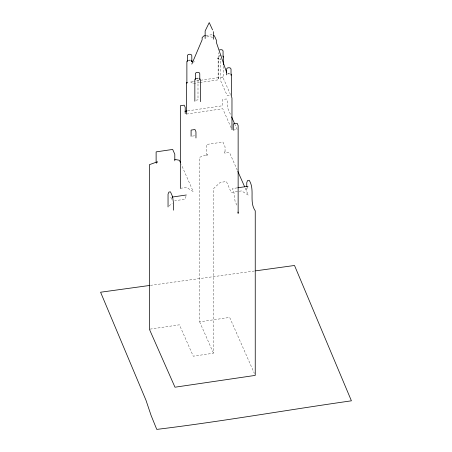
<?xml version="1.0" encoding="UTF-8"?>
<svg xmlns="http://www.w3.org/2000/svg" width="452" height="452" viewBox="0 0 452 452"><rect width="100%" height="100%" fill="white"/><g stroke="black" fill="none" stroke-linecap="round" stroke-linejoin="round"><path stroke-width="0.34" stroke-dasharray="2.26 1.69" d="M185.998 196.196L185.15 199.208L174.777 200.733M247.956 186.292L246.769 190.145L246.769 187.371M156.121 163.686L156.844 162.709M193.586 62.382L194.462 61.523M186.879 83.174L187.959 82.123L186.506 82.337M219.565 55.986L218.7 56.822L218.7 52.748M169.088 205.999L172.189 203.129M205.959 35.584L211.451 34.776L212.638 35.177M206.762 36.957L209.83 36.505L212.553 37.437M188.648 60.218L190.032 60.014L191.252 60.427M221.288 55.415L219.22 55.72L218.124 56.771L218.124 78.575L219.22 77.524L194.202 81.207M188.303 60.585L189.947 60.342M195.925 78.365L197.993 78.06L197.993 99.869L195.925 100.169M227.876 73.665L229.254 73.461M196.27 78.631L197.914 78.388L198.88 78.716M227.531 74.032L229.175 73.795L230.13 74.122M193.507 81.309L190.032 81.818L191.863 82.439L192.388 83.637L199.304 82.62M199.993 82.518L218.655 79.772L218.655 57.969L216.581 58.268L221.017 59.783L220.486 58.59L220.486 80.394L227.186 95.57L229.254 95.27L231.074 95.892M187.704 110.864L222.525 105.745L222.525 99.53L226.407 98.954L227.396 101.197L227.396 107.412L231.017 115.627M186.506 114.062L222.74 108.734L231.13 127.752M192.382 136.114L194.97 135.73M233.272 130.097L237.153 129.526L234.921 124.469M180.337 188.303L186.529 187.394L193.258 191.637L181.388 164.743M237.136 187.879L232.407 188.58L233.865 191.891L235.051 201.123L237.306 206.231M150.087 329.129L179.41 324.818L193.258 356.193L213.485 353.221L213.485 188.659L220.214 182.433L226.407 181.523L231.215 192.428L241.588 190.902L248.317 195.145L244.927 187.461M237.294 170.161L229.661 152.866L224.378 151.906L225.051 153.426L225.051 146.855L222.932 142.047L206.366 144.482L206.366 156.29L207.818 154.341L199.637 157.285L199.637 321.841L229.661 317.428L254.391 373.465M150.454 285.353L254.34 271.019M230.526 94.643L223.638 79.038L223.638 66.376M170.788 197.281L172.252 200.592M199.637 321.841L213.485 353.221M222.74 77.004L221.288 77.219L223.107 77.846L222.74 77.004"/><path stroke-width="0.68" d="M191.829 64.094L202.146 39.782L202.146 37.601L203.903 35.883L205.276 35.685M156.844 162.709L157.567 161.737L149.392 164.675L149.392 329.237L174.975 387.206L255.244 375.397L255.244 210.835C248.832 201.66 255.188 189.648 249.176 180.263L247.623 180.489L246.769 182.518L246.769 186.676M187.959 60.319L186.879 61.37L186.879 83.174M195.563 78.716L194.846 79.416L194.846 101.22M219.565 49.878L221.209 49.641L222.65 50.132L223.068 51.082L223.068 57.184M184.919 111.277L187.009 110.966M172.144 197.078L186.337 194.993M237.814 187.783L247.956 186.292M149.759 285.444L100.587 292.229L145.99 400.274L151.126 415.501L156.759 429.4C221.898 421.473 286.478 410.077 351.413 400.817L294.512 265.482L255.725 270.833M174.788 159.42L179.41 160.257L180.54 162.822M213.225 35.38L214.406 35.781L216.333 40.143L216.333 42.324L226.65 72.557M212.553 29.888L209.242 22.6L205.14 30.979L205.14 38.527M223.107 56.037L223.638 57.234L223.638 64.969M231.074 74.088L231.605 75.281L231.605 97.09L231.972 97.926L231.972 129.651M231.577 116.887L234.644 123.842M191.863 60.636L192.388 61.828M199.824 78.676L200.355 79.868L200.355 101.677M191.399 60.834L191.817 61.783L191.817 55.675L191.399 54.732L189.947 54.24L188.303 54.477L187.45 55.308L187.45 61.415M237.859 171.444L244.645 186.817M237.989 212.056L238.142 213.355L238.142 125.554L237.153 123.311L233.272 123.882L233.272 130.097M231.028 75.235L231.028 69.128L230.61 68.179L229.175 67.687L227.531 67.93L226.661 68.755L226.661 74.862M213.338 31.663L213.338 39.211M199.778 79.823L199.778 73.716L199.36 72.772L197.914 72.286L196.27 72.529L195.417 73.36L195.417 79.462M195.959 137.973L195.959 131.758L194.97 129.515L191.089 130.086L191.089 136.301M186.506 82.337L186.506 114.062M185.213 113.616L185.213 107.406L184.224 105.163L180.337 105.734L180.337 188.303M174.8 160.822L174.8 154.245L172.681 149.437L156.121 151.878L156.121 162.296M173.438 210.186L173.438 202.558L172.574 196.637L170.46 191.846L168.907 192.072L168.048 194.094L168.048 206.954"/></g></svg>
